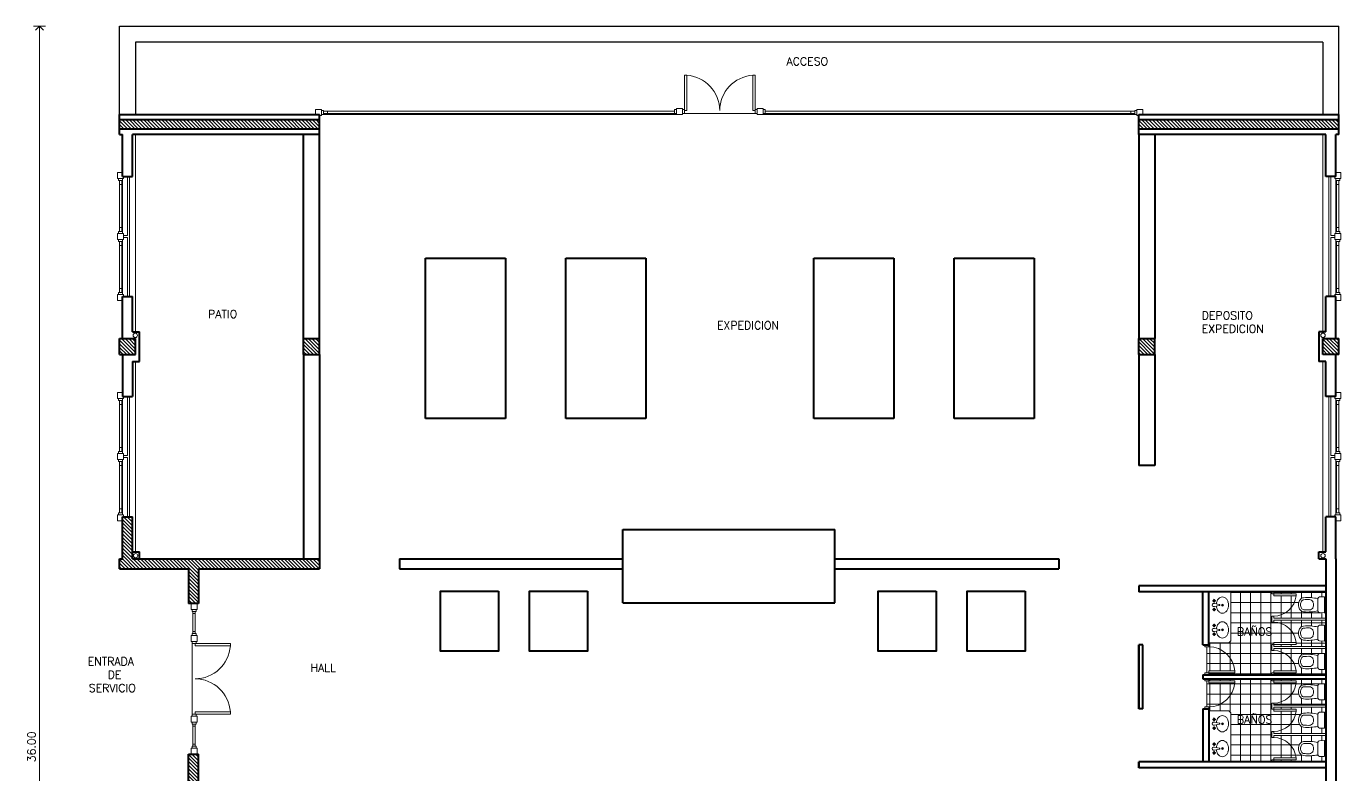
# Model space of a CAD drawing. Extents: x 1018 to 1352, y -109 to 184.
# Drawn here: x 1086.82 to 1119.68, y 165.61 to 184.3 of the extents above; entities that cross this region are included whole.
import ezdxf

# ---------------------------------------------------------------- set-up
doc = ezdxf.new("R2010")
doc.units = 0
doc.header["$LTSCALE"] = 0.5
doc.layers.get('0').update_dxf_attribs({"linetype": 'CONTINUOUS'})
doc.layers.get('Defpoints').update_dxf_attribs({"linetype": 'CONTINUOUS'})
for name, color, linetype, lineweight in [('Acotaciones', 9, 'CONTINUOUS', 9), ('Carpintería', 55, 'CONTINUOUS', 20), ('Detalles .05', 243, 'CONTINUOUS', 5), ('Detalles 01', 8, 'CONTINUOUS', 9), ('Equipamiento fijo', 31, 'CONTINUOUS', 13), ('Equipamiento movil', 33, 'CONTINUOUS', 9), ('Muros corte', 7, 'CONTINUOUS', 40), ('Muros vista', 253, 'CONTINUOUS', 25), ('Punta 02', 11, 'CONTINUOUS', 20), ('Tratamiento pisos', 251, 'CONTINUOUS', 9)]:
    doc.layers.add(name, color=color, linetype=linetype, lineweight=lineweight)
doc.styles.add('Texto 2 mm', font='simplex.shx', dxfattribs={"height": 0.2})
doc.dimstyles.new('Segunda línea', dxfattribs={"dimscale": 0, "dimtxt": 0.2, "dimasz": 0.2, "dimexe": 0.15, "dimexo": 0.5, "dimgap": 0.1, "dimtad": 1, "dimzin": 4, "dimdsep": 46, "dimtxsty": 'Texto 2 mm', "dimblk": 'OPEN90', "dimcen": 2.5, "dimclrd": 256, "dimclre": 256, "dimclrt": 256, "dimadec": 0, "dimazin": 0, "dimtfac": 1, "dimtmove": 2, "dimatfit": 3, "dimldrblk": 'OPEN90', "dimfxl": 1, "dimtolj": 1, "dimtzin": 0, "dimlwd": -1, "dimlwe": -1, "dimarcsym": 0})
pattern_1 = [(360, (6.68288, 46.97245), (6e-17, 0.254), []), (90, (6.68288, 46.97245), (-0.254, 8e-17), [])]
pattern_2 = [(315, (991.4234, 1275.148204), (0.0449012806, 0.0449012806), [])]
pattern_3 = [(315, (976.9484, 1275.148204), (0.0449012806, 0.0449012806), [])]

# ---------------------------------------------------------------- blocks, each defined once
blk = doc.blocks.new('Lavamanos')
at = {"layer": 'Equipamiento movil'}
for p, q in [((-0.118, -0.158), (-0.138, -0.154)), ((-0.118, -0.167), (-0.138, -0.171)), ((-0.114, -0.154), (-0.118, -0.133)), ((-0.114, -0.171), (-0.118, -0.192)), ((-0.105, -0.154), (-0.101, -0.133)), ((-0.105, -0.171), (-0.101, -0.192)), ((-0.101, -0.158), (-0.08, -0.154)), ((-0.101, -0.167), (-0.08, -0.171)), ((-0.015, -0.037), (-0.038, -0.156)), ((0.013, -0.037), (0.036, -0.156)), ((0.102, -0.158), (0.081, -0.154)), ((0.102, -0.167), (0.081, -0.171)), ((0.106, -0.154), (0.102, -0.133)), ((0.106, -0.171), (0.102, -0.192)), ((0.115, -0.154), (0.119, -0.133)), ((0.115, -0.171), (0.119, -0.192)), ((0.119, -0.158), (0.14, -0.154)), ((0.119, -0.167), (0.14, -0.171))]:
    blk.add_line(p, q, dxfattribs=at)
for centre, radius in [((-0.001, 0.048), 0.0249), ((-0.001, 0.048), 0.014), ((-0.109, -0.162), 0.00541), ((0.11, -0.162), 0.00541)]:
    blk.add_circle(centre, radius, dxfattribs=at)
for centre, radius, start, end in [((-0.09, 0.045), 0.115, 150.9639, 180), ((-0.09, 0.045), 0.115, 180, 209.0361), ((-0.047, 0.021), 0.164, 126.7285, 150.9639), ((-0.019, -0.016), 0.211, 107.1746, 126.7285), ((-0.001, -0.075), 0.272, 90, 107.1746), ((-0.001, -0.075), 0.272, 72.8254, 90), ((0.017, -0.016), 0.211, 53.2715, 72.8254), ((0.045, 0.021), 0.164, 29.0361, 53.2715), ((0.088, 0.045), 0.115, 0, 29.0361), ((0.088, 0.045), 0.115, 330.9639, 360), ((-0.047, 0.069), 0.164, 209.0361, 233.2715), ((-0.019, 0.106), 0.211, 233.2715, 252.8254), ((-0.136, -0.163), 0.00882, 105.2781, 254.7219), ((-0.109, -0.162), 0.0226, 108.6122, 162.265), ((-0.109, -0.162), 0.0226, 198.6122, 252.265), ((-0.109, -0.136), 0.00882, 15.2781, 164.7219), ((-0.109, -0.162), 0.00976, 119.0054, 153.1041), ((-0.109, -0.162), 0.00976, 209.0054, 243.1041), ((-0.109, -0.189), 0.00882, 195.2781, 344.7219), ((-0.117, -0.163), 0.00254, 349.6493, 12.8593), ((-0.109, -0.155), 0.00254, 259.6493, 282.8593), ((-0.109, -0.17), 0.00254, 79.6493, 102.8593), ((-0.109, -0.162), 0.00976, 29.0054, 63.1041), ((-0.109, -0.162), 0.00976, 299.0054, 333.1041), ((-0.101, -0.162), 0.00254, 169.6493, 192.8593), ((-0.109, -0.162), 0.0226, 18.6122, 72.265), ((-0.109, -0.162), 0.0226, 288.6122, 342.265), ((-0.001, 0.165), 0.272, 252.8254, 264.2829), ((-0.083, -0.162), 0.00882, 285.2781, 74.7219), ((-0.001, -0.171), 0.0398, 158.1761, 21.8239), ((-0.001, -0.035), 0.014, 352.3829, 187.2442), ((-0.001, 0.165), 0.272, 275.7171, 287.1746), ((0.084, -0.162), 0.00882, 105.2781, 254.7219), ((0.017, 0.106), 0.211, 287.1746, 306.7285), ((0.11, -0.162), 0.0226, 107.735, 161.3878), ((0.11, -0.162), 0.0226, 197.735, 251.3878), ((0.111, -0.136), 0.00882, 15.2781, 164.7219), ((0.11, -0.162), 0.00976, 116.8959, 150.9946), ((0.11, -0.162), 0.00976, 206.8959, 240.9946), ((0.11, -0.189), 0.00882, 195.2781, 344.7219), ((0.103, -0.162), 0.00254, 347.1407, 10.3507), ((0.111, -0.155), 0.00254, 257.1407, 280.3507), ((0.11, -0.17), 0.00254, 77.1407, 100.3507), ((0.11, -0.162), 0.00976, 26.8959, 60.9946), ((0.11, -0.162), 0.00976, 296.8959, 330.9946), ((0.118, -0.163), 0.00254, 167.1407, 190.3507), ((0.11, -0.162), 0.0226, 287.735, 341.3878), ((0.11, -0.162), 0.0226, 17.735, 71.3878), ((0.137, -0.163), 0.00882, 285.2781, 74.7219), ((0.045, 0.069), 0.164, 306.7285, 330.9639)]:
    blk.add_arc(centre, radius, start, end, dxfattribs=at)
blk = doc.blocks.new('inodoro')
at = {"layer": 'Equipamiento fijo'}
for p, q in [((-0.197, 0.127), (-0.202, 0.008)), ((0.194, 0), (-0.194, 0)), ((-0.157, 0.165), (0.157, 0.165)), ((0.197, 0.127), (0.202, 0.008))]:
    blk.add_line(p, q, dxfattribs=at)
for centre, radius, start, end in [((1.09, 0.422), 1.27, 175.4777, 191.6858), ((-0.051, 0.512), 0.125, 117.5857, 175.5072), ((1.095, 0.422), 1.224, 175.5072, 182.1425), ((-0.028, 0.381), 0.101, 182.7072, 247.2321), ((-0.051, 0.512), 0.075, 117.5857, 175.5072), ((0, 0.415), 0.235, 90, 117.5857), ((0, 0.415), 0.185, 90, 117.5857), ((0, 0.415), 0.235, 62.4143, 90), ((0, 0.415), 0.185, 62.4143, 90), ((0.028, 0.381), 0.101, 292.7679, 357.2928), ((0.051, 0.512), 0.075, 4.4928, 62.4143), ((0.051, 0.512), 0.125, 4.4928, 62.4143), ((-1.095, 0.422), 1.224, 357.8575, 4.4928), ((-1.024, 0.418), 1.205, 347.8749, 4.9616), ((-0.194, 0.008), 0.00803, 177.6578, 269.7397), ((-0.157, 0.125), 0.04, 90, 177.3974), ((-0.014, 0.396), 0.12, 243.7978, 262.0389), ((0, 0.483), 0.208, 261.594, 278.406), ((0.014, 0.396), 0.12, 277.9611, 296.2022), ((0.157, 0.125), 0.04, 2.6026, 90), ((0.195, 0.007), 0.00742, 265.6488, 0.2402), ((0.194, 0.008), 0.008, 355.889, 2.6026)]:
    blk.add_arc(centre, radius, start, end, dxfattribs=at)
blk = doc.blocks.new('_Open90')
at = {"color": 0, "linetype": 'ByBlock', "lineweight": -2}
for p, q in [((0, 0), (-1, 0)), ((-0.5, 0.5), (0, 0)), ((0, 0), (-0.5, -0.5))]:
    blk.add_line(p, q, dxfattribs=at)
blk = doc.blocks.new('*D270')
at = {"layer": 'Acotaciones', "transparency": 16777216}
for p, q in [((1087.304, 184.303), (1087.004, 184.303)), ((1087.154, 184.103), (1087.154, 148.503)), ((1087.304, 148.303), (1087.004, 148.303))]:
    blk.add_line(p, q, dxfattribs=at)
at = {"layer": 'Defpoints', "color": 0, "transparency": 16777216}
for p in [(1087.804, 184.303), (1087.154, 148.303), (1087.804, 148.303)]:
    blk.add_point(p, dxfattribs=at)
at = {"layer": 'Acotaciones', "transparency": 16777216, "xscale": 0.2, "yscale": 0.2, "zscale": 0.2}
for p, rotation in [((1087.154, 184.303), 90), ((1087.154, 148.303), 270)]:
    blk.add_blockref('_Open90', p, dxfattribs=dict(at, rotation=rotation))
at = {"layer": 'Acotaciones', "transparency": 16777216, "insert": (1086.954, 166.303), "char_height": 0.2, "attachment_point": 5, "rotation": 90, "style": 'Texto 2 mm'}
blk.add_mtext('\\A1;36.00', dxfattribs=at)

msp = doc.modelspace()

# ---------------------------------------------------------------- hatches: boundary and pattern name
at = {"layer": 'Detalles 01'}
h = msp.add_hatch(dxfattribs=at)
h.set_pattern_fill('ANSI31', color=256, scale=0.02, angle=-90, style=0)
h.set_pattern_definition(pattern_3)
h.paths.add_polyline_path([(1094.154, 181.733), (1094.154, 181.973), (1089.154, 181.973), (1089.154, 181.733)])
h = msp.add_hatch(dxfattribs=at)
h.set_pattern_fill('ANSI31', color=256, scale=0.02, angle=-90, style=0)
h.set_pattern_definition([(315, (944.205717, 1277.967975), (0.0449012806, 0.0449012806), [])])
h.paths.add_polyline_path([(1119.629, 181.733), (1119.629, 181.973), (1114.629, 181.973), (1114.629, 181.733)])
h = msp.add_hatch(dxfattribs=at)
h.set_pattern_fill('ANSI31', color=256, scale=0.02, angle=-90, style=0)
h.set_pattern_definition(pattern_3)
h.paths.add_polyline_path([(1089.554, 176.103), (1089.554, 176.503), (1089.154, 176.503), (1089.154, 176.103)])
h = msp.add_hatch(dxfattribs=at)
h.set_pattern_fill('ANSI31', color=256, scale=0.02, angle=-90, style=0)
h.set_pattern_definition(pattern_3)
h.paths.add_polyline_path([(1093.754, 176.103), (1094.154, 176.103), (1094.154, 176.503), (1093.754, 176.503)])
h = msp.add_hatch(dxfattribs=at)
h.set_pattern_fill('ANSI31', color=256, scale=0.02, angle=-90, style=0)
h.set_pattern_definition(pattern_2)
h.paths.add_polyline_path([(1114.629, 176.503), (1114.629, 176.103), (1115.029, 176.103), (1115.029, 176.503)])
h = msp.add_hatch(dxfattribs=at)
h.set_pattern_fill('ANSI31', color=256, scale=0.02, angle=-90, style=0)
h.set_pattern_definition(pattern_2)
h.paths.add_polyline_path([(1119.629, 176.503), (1119.229, 176.503), (1119.229, 176.103), (1119.629, 176.103)])
h = msp.add_hatch(dxfattribs=at)
h.set_pattern_fill('ANSI31,_O', color=256, scale=0.02, angle=-90)
h.set_pattern_definition(pattern_3)
h.paths.add_polyline_path([(1090.879, 169.886), (1091.129, 169.886), (1091.129, 170.753), (1094.154, 170.753), (1094.154, 171.003), (1089.479, 171.003), (1089.479, 172.053), (1089.229, 172.053), (1089.229, 171.003), (1089.154, 171.003), (1089.154, 170.753), (1090.879, 170.753)])
h = msp.add_hatch(dxfattribs=at)
h.set_pattern_fill('ANSI31,_O', color=256, scale=0.02, angle=-90)
h.set_pattern_definition(pattern_3)
h.paths.add_polyline_path([(1091.129, 166.12), (1090.879, 166.12), (1090.879, 165.253), (1089.154, 165.253), (1089.154, 165.003), (1089.229, 165.003), (1089.229, 163.953), (1089.479, 163.953), (1089.479, 165.003), (1094.154, 165.003), (1094.154, 165.253), (1091.129, 165.253)])
at = {"layer": 'Tratamiento pisos'}
h = msp.add_hatch(dxfattribs=at)
h.set_pattern_fill('NET,_O', color=256, scale=0.08)
h.set_pattern_definition(pattern_1)
h.paths.add_polyline_path([(1118.003, 169.419), (1117.954, 169.419), (1117.954, 169.569), (1118.004, 169.569, 0.385126), (1118.562, 170.078), (1118.004, 170.078), (1118.004, 170.128), (1117.954, 170.128), (1117.954, 170.178), (1116.929, 170.178), (1116.929, 168.953), (1116.879, 168.903), (1116.379, 168.903), (1116.379, 168.853), (1116.379, 168.803, -0.389604), (1117.029, 168.203), (1117.029, 168.153), (1116.379, 168.153), (1116.379, 168.103), (1117.954, 168.103), (1117.954, 168.153), (1118.004, 168.153), (1118.004, 168.203), (1118.562, 168.203, 0.385126), (1118.004, 168.711), (1117.954, 168.711), (1117.954, 168.861), (1118.004, 168.861), (1118.004, 168.911), (1118.562, 168.911, 0.385295)])
h.paths.add_polyline_path([(1116.379, 168.803), (1116.329, 168.803), (1116.329, 168.153), (1116.379, 168.153), (1116.379, 168.203), (1117.029, 168.203, 0.389604)])
h.paths.add_polyline_path([(1117.029, 167.903), (1116.379, 167.903), (1116.379, 167.953), (1116.329, 167.953), (1116.329, 167.303), (1116.379, 167.303, 0.389604)])
h.paths.add_polyline_path([(1118.562, 167.903), (1118.004, 167.903), (1118.004, 167.953), (1117.954, 167.953), (1117.954, 168.003), (1116.379, 168.003), (1116.379, 167.953), (1117.029, 167.953), (1117.029, 167.903, -0.389604), (1116.379, 167.303), (1116.379, 167.253), (1116.379, 167.203), (1116.879, 167.203), (1116.904, 167.178), (1118.56, 167.178, 0.00745), (1118.562, 167.194), (1118.004, 167.194), (1118.004, 167.244), (1117.954, 167.244), (1117.954, 167.394), (1118.004, 167.394, 0.385126)])
h.paths.add_polyline_path([(1118.56, 167.178), (1116.904, 167.178), (1116.929, 167.153), (1116.929, 165.928), (1117.954, 165.928), (1117.954, 165.978), (1118.004, 165.978), (1118.004, 166.028), (1118.562, 166.028, 0.385126), (1118.004, 166.536), (1117.954, 166.536), (1117.954, 166.686), (1118.003, 166.686, 0.376763)])
h = msp.add_hatch(dxfattribs=at)
h.set_pattern_fill('NET,_O', color=256, scale=0.08)
h.set_pattern_definition(pattern_1)
h.paths.add_polyline_path([(1119.304, 170.178), (1118.004, 170.178), (1118.004, 170.128), (1118.562, 170.128), (1118.562, 170.078, -0.385126), (1118.004, 169.569), (1118.004, 169.519), (1119.304, 169.519)])
h.paths.add_polyline_path([(1118.65, 169.744, -0.12095), (1118.624, 169.853, -0.12095), (1118.65, 169.962, -0.258252), (1118.751, 170.029, -0.070839), (1119.109, 170.007), (1119.109, 170.01, -0.400971), (1119.147, 170.05), (1119.265, 170.055, -0.430271), (1119.274, 170.047), (1119.274, 169.659, -0.437884), (1119.266, 169.651, -0.029302), (1119.265, 169.651), (1119.147, 169.656, -0.400971), (1119.109, 169.696), (1119.109, 169.7, -0.074693), (1118.751, 169.677, -0.258252)], flags=16)
h.paths.add_polyline_path([(1118.695, 169.767, -0.12095), (1118.674, 169.853, -0.12095), (1118.695, 169.939, -0.258252), (1118.755, 169.979, -0.028516), (1118.895, 169.982, -0.295056), (1118.985, 169.92, -0.07976), (1118.997, 169.884, -0.073488), (1118.997, 169.823, -0.07976), (1118.985, 169.786, -0.295056), (1118.895, 169.724, -0.028516), (1118.755, 169.727, -0.258252)], flags=0)
h = msp.add_hatch(dxfattribs=at)
h.set_pattern_fill('NET,_O', color=256, scale=0.08)
h.set_pattern_definition(pattern_1)
h.paths.add_polyline_path([(1119.304, 169.469), (1118.004, 169.469), (1118.004, 169.419, -0.385126), (1118.562, 168.911), (1118.562, 168.861), (1118.004, 168.861), (1118.004, 168.811), (1119.304, 168.811)])
h.paths.add_polyline_path([(1118.65, 169.254, -0.258252), (1118.751, 169.321, -0.070839), (1119.109, 169.298), (1119.109, 169.302, -0.400971), (1119.147, 169.342), (1119.265, 169.347, -0.430271), (1119.274, 169.339), (1119.274, 168.951, -0.437884), (1119.266, 168.943, -0.029302), (1119.265, 168.943), (1119.147, 168.948, -0.400971), (1119.109, 168.988), (1119.109, 168.991, -0.074693), (1118.751, 168.969, -0.258252), (1118.65, 169.036, -0.12095), (1118.624, 169.145, -0.12095)], flags=16)
h.paths.add_polyline_path([(1118.695, 169.231, -0.258252), (1118.755, 169.271, -0.028516), (1118.895, 169.274, -0.295056), (1118.985, 169.212, -0.07976), (1118.997, 169.175, -0.073488), (1118.997, 169.114, -0.07976), (1118.985, 169.078, -0.295056), (1118.895, 169.016, -0.028516), (1118.755, 169.019, -0.258252), (1118.695, 169.059, -0.12095), (1118.674, 169.145, -0.12095)], flags=0)
h = msp.add_hatch(dxfattribs=at)
h.set_pattern_fill('NET,_O', color=256, scale=0.08)
h.set_pattern_definition(pattern_1)
h.paths.add_polyline_path([(1119.304, 168.761), (1118.004, 168.761), (1118.004, 168.711, -0.385126), (1118.562, 168.203), (1118.562, 168.153), (1118.004, 168.153), (1118.004, 168.103), (1119.304, 168.103)])
h.paths.add_polyline_path([(1118.751, 168.612, -0.070839), (1119.109, 168.59), (1119.109, 168.593, -0.400971), (1119.147, 168.633), (1119.265, 168.639, -0.430271), (1119.274, 168.631), (1119.274, 168.242, -0.437884), (1119.266, 168.234, -0.029302), (1119.265, 168.234), (1119.147, 168.24, -0.400971), (1119.109, 168.28), (1119.109, 168.283, -0.074693), (1118.751, 168.261, -0.258252), (1118.65, 168.327, -0.12095), (1118.624, 168.436, -0.12095), (1118.65, 168.545, -0.258252)], flags=16)
h.paths.add_polyline_path([(1118.755, 168.562, -0.028516), (1118.895, 168.565, -0.295056), (1118.985, 168.503, -0.07976), (1118.997, 168.467, -0.073488), (1118.997, 168.406, -0.07976), (1118.985, 168.37, -0.295056), (1118.895, 168.308, -0.028516), (1118.755, 168.311, -0.258252), (1118.695, 168.351, -0.12095), (1118.674, 168.436, -0.12095), (1118.695, 168.522, -0.258252)], flags=0)
h = msp.add_hatch(dxfattribs=at)
h.set_pattern_fill('NET,_O', color=256, scale=0.08)
h.set_pattern_definition(pattern_1)
h.paths.add_polyline_path([(1119.304, 168.003), (1118.004, 168.003), (1118.004, 167.953), (1118.562, 167.953), (1118.562, 167.903, -0.385126), (1118.004, 167.394), (1118.004, 167.344), (1119.304, 167.344)])
h.paths.add_polyline_path([(1118.751, 167.854, -0.070839), (1119.109, 167.832), (1119.109, 167.835, -0.400971), (1119.147, 167.875), (1119.265, 167.88, -0.430271), (1119.274, 167.872), (1119.274, 167.484, -0.437884), (1119.266, 167.476, -0.029302), (1119.265, 167.476), (1119.147, 167.481, -0.400971), (1119.109, 167.521), (1119.109, 167.525, -0.074693), (1118.751, 167.502, -0.258252), (1118.65, 167.569, -0.12095), (1118.624, 167.678, -0.12095), (1118.65, 167.787, -0.258252)], flags=16)
h.paths.add_polyline_path([(1118.755, 167.804, -0.028516), (1118.895, 167.807, -0.295056), (1118.985, 167.745, -0.07976), (1118.997, 167.709, -0.073488), (1118.997, 167.648, -0.07976), (1118.985, 167.611, -0.295056), (1118.895, 167.549, -0.028516), (1118.755, 167.552, -0.258252), (1118.695, 167.592, -0.12095), (1118.674, 167.678, -0.12095), (1118.695, 167.764, -0.258252)], flags=0)
h = msp.add_hatch(dxfattribs=at)
h.set_pattern_fill('NET,_O', color=256, scale=0.08)
h.set_pattern_definition(pattern_1)
h.paths.add_polyline_path([(1119.304, 167.178), (1118.56, 167.178, -0.376596), (1118.004, 166.686), (1118.004, 166.636), (1119.304, 166.636)])
h.paths.add_polyline_path([(1118.65, 166.861, -0.12095), (1118.624, 166.97, -0.12095), (1118.65, 167.079, -0.258252), (1118.751, 167.146, -0.070839), (1119.109, 167.123), (1119.109, 167.127, -0.400971), (1119.147, 167.167), (1119.265, 167.172, -0.430271), (1119.274, 167.164), (1119.274, 166.776, -0.437884), (1119.266, 166.768, -0.029302), (1119.265, 166.768), (1119.147, 166.773, -0.400971), (1119.109, 166.813), (1119.109, 166.816, -0.074693), (1118.751, 166.794, -0.258252)], flags=16)
h.paths.add_polyline_path([(1118.695, 166.884, -0.12095), (1118.674, 166.97, -0.12095), (1118.695, 167.056, -0.258252), (1118.755, 167.096, -0.028516), (1118.895, 167.099, -0.295056), (1118.985, 167.037, -0.07976), (1118.997, 167, -0.073488), (1118.997, 166.939, -0.07976), (1118.985, 166.903, -0.295056), (1118.895, 166.841, -0.028516), (1118.755, 166.844, -0.258252)], flags=0)
h.paths.add_polyline_path([(1119.304, 167.294), (1118.004, 167.294), (1118.004, 167.244), (1118.562, 167.244), (1118.562, 167.194, -0.00745), (1118.56, 167.178), (1119.304, 167.178)])
h = msp.add_hatch(dxfattribs=at)
h.set_pattern_fill('NET,_O', color=256, scale=0.08)
h.set_pattern_definition(pattern_1)
h.paths.add_polyline_path([(1119.304, 166.586), (1118.004, 166.586), (1118.004, 166.536, -0.385126), (1118.562, 166.028), (1118.562, 165.978), (1118.004, 165.978), (1118.004, 165.928), (1119.304, 165.928)])
h.paths.add_polyline_path([(1118.751, 166.437, -0.070839), (1119.109, 166.415), (1119.109, 166.418, -0.400971), (1119.147, 166.458), (1119.265, 166.464, -0.430271), (1119.274, 166.456), (1119.274, 166.067, -0.437884), (1119.266, 166.059, -0.029302), (1119.265, 166.059), (1119.147, 166.065, -0.400971), (1119.109, 166.105), (1119.109, 166.108, -0.074693), (1118.751, 166.086, -0.258252), (1118.65, 166.152, -0.12095), (1118.624, 166.261, -0.12095), (1118.65, 166.37, -0.258252)], flags=16)
h.paths.add_polyline_path([(1118.755, 166.387, -0.028516), (1118.895, 166.39, -0.295056), (1118.985, 166.328, -0.07976), (1118.997, 166.292, -0.073488), (1118.997, 166.231, -0.07976), (1118.985, 166.195, -0.295056), (1118.895, 166.133, -0.028516), (1118.755, 166.136, -0.258252), (1118.695, 166.176, -0.12095), (1118.674, 166.261, -0.12095), (1118.695, 166.347, -0.258252)], flags=0)

# ---------------------------------------------------------------- linework, layer by layer
at = {"layer": 'Carpintería'}
for p, q in [((1103.273, 183.081), (1103.273, 182.198)), ((1103.273, 183.081), (1103.333, 183.081)), ((1103.333, 183.081), (1103.333, 182.198)), ((1104.98, 183.081), (1104.98, 182.198)), ((1105.04, 183.081), (1104.98, 183.081)), ((1105.04, 183.081), (1105.04, 182.198)), ((1094.204, 182.228), (1094.054, 182.228)), ((1094.054, 182.228), (1094.054, 182.103)), ((1094.204, 182.078), (1094.154, 182.078)), ((1094.204, 182.078), (1094.204, 182.228)), ((1094.204, 182.203), (1094.254, 182.203)), ((1094.254, 182.103), (1094.204, 182.103)), ((1094.254, 182.203), (1094.254, 182.103)), ((1096.02, 182.183), (1094.254, 182.183)), ((1096.02, 182.123), (1094.254, 182.123)), ((1094.354, 182.183), (1094.354, 182.123)), ((1103.023, 182.183), (1094.354, 182.183)), ((1103.073, 182.123), (1094.354, 182.123)), ((1103.073, 182.223), (1103.023, 182.223)), ((1103.023, 182.123), (1103.023, 182.223)), ((1103.023, 182.123), (1103.073, 182.123)), ((1103.223, 182.248), (1103.073, 182.248)), ((1103.073, 182.248), (1103.073, 182.098)), ((1103.223, 182.098), (1103.073, 182.098)), ((1103.223, 182.248), (1103.223, 182.098)), ((1103.223, 182.223), (1103.273, 182.223)), ((1103.273, 182.123), (1103.223, 182.123)), ((1103.273, 182.223), (1103.273, 182.123)), ((1103.273, 182.198), (1103.333, 182.198)), ((1105.04, 182.198), (1104.98, 182.198)), ((1105.09, 182.223), (1105.04, 182.223)), ((1105.04, 182.123), (1105.04, 182.223)), ((1105.09, 182.123), (1105.04, 182.123)), ((1105.24, 182.248), (1105.09, 182.248)), ((1105.09, 182.248), (1105.09, 182.098)), ((1105.24, 182.098), (1105.09, 182.098)), ((1105.24, 182.248), (1105.24, 182.098)), ((1105.24, 182.223), (1105.29, 182.223)), ((1114.529, 182.123), (1105.24, 182.123)), ((1105.29, 182.123), (1105.24, 182.123)), ((1105.29, 182.223), (1105.29, 182.123)), ((1114.529, 182.183), (1105.29, 182.183)), ((1114.429, 182.123), (1114.429, 182.183)), ((1114.579, 182.203), (1114.529, 182.203)), ((1114.529, 182.103), (1114.529, 182.203)), ((1114.529, 182.103), (1114.579, 182.103)), ((1114.579, 182.078), (1114.579, 182.228)), ((1114.729, 182.228), (1114.579, 182.228)), ((1114.629, 182.078), (1114.579, 182.078)), ((1114.729, 182.228), (1114.729, 182.103)), ((1089.104, 180.503), (1089.104, 180.653)), ((1089.104, 180.653), (1089.229, 180.653)), ((1089.104, 180.503), (1089.254, 180.503)), ((1089.129, 180.503), (1089.129, 180.453)), ((1089.129, 180.453), (1089.229, 180.453)), ((1089.149, 180.453), (1089.149, 179.178)), ((1089.209, 180.453), (1089.209, 179.178)), ((1089.229, 180.453), (1089.229, 180.503)), ((1089.254, 180.503), (1089.254, 180.553)), ((1119.529, 180.503), (1119.529, 180.553)), ((1119.679, 180.503), (1119.529, 180.503)), ((1119.679, 180.653), (1119.554, 180.653)), ((1119.554, 180.453), (1119.554, 180.503)), ((1119.654, 180.453), (1119.554, 180.453)), ((1119.574, 180.453), (1119.574, 179.178)), ((1119.634, 180.453), (1119.634, 179.178)), ((1119.654, 180.503), (1119.654, 180.453)), ((1119.679, 180.503), (1119.679, 180.653)), ((1089.149, 180.353), (1089.209, 180.353)), ((1119.634, 180.353), (1119.574, 180.353)), ((1089.104, 178.978), (1089.104, 179.128)), ((1089.104, 179.128), (1089.254, 179.128)), ((1089.129, 179.128), (1089.129, 179.178)), ((1089.229, 179.178), (1089.129, 179.178)), ((1089.149, 179.278), (1089.209, 179.278)), ((1089.229, 179.178), (1089.229, 179.128)), ((1089.254, 178.978), (1089.254, 179.128)), ((1119.529, 178.978), (1119.529, 179.128)), ((1119.679, 179.128), (1119.529, 179.128)), ((1119.554, 179.178), (1119.654, 179.178)), ((1119.554, 179.178), (1119.554, 179.128)), ((1119.634, 179.278), (1119.574, 179.278)), ((1119.654, 179.128), (1119.654, 179.178)), ((1119.679, 178.978), (1119.679, 179.128)), ((1089.104, 178.978), (1089.254, 178.978)), ((1089.129, 178.978), (1089.129, 178.928)), ((1089.129, 178.928), (1089.229, 178.928)), ((1089.149, 178.928), (1089.149, 177.653)), ((1089.149, 178.828), (1089.209, 178.828)), ((1089.209, 178.928), (1089.209, 177.653)), ((1089.229, 178.928), (1089.229, 178.978)), ((1119.679, 178.978), (1119.529, 178.978)), ((1119.554, 178.928), (1119.554, 178.978)), ((1119.654, 178.928), (1119.554, 178.928)), ((1119.574, 178.928), (1119.574, 177.653)), ((1119.634, 178.828), (1119.574, 178.828)), ((1119.634, 178.928), (1119.634, 177.653)), ((1119.654, 178.978), (1119.654, 178.928)), ((1089.149, 177.753), (1089.209, 177.753)), ((1119.634, 177.753), (1119.574, 177.753)), ((1089.104, 177.603), (1089.254, 177.603)), ((1089.104, 177.603), (1089.104, 177.453)), ((1089.104, 177.453), (1089.229, 177.453)), ((1089.129, 177.653), (1089.229, 177.653)), ((1089.129, 177.603), (1089.129, 177.653)), ((1089.229, 177.653), (1089.229, 177.603)), ((1089.254, 177.603), (1089.254, 177.553)), ((1119.679, 177.603), (1119.529, 177.603)), ((1119.529, 177.603), (1119.529, 177.553)), ((1119.654, 177.653), (1119.554, 177.653)), ((1119.554, 177.653), (1119.554, 177.603)), ((1119.679, 177.453), (1119.554, 177.453)), ((1119.654, 177.603), (1119.654, 177.653)), ((1119.679, 177.603), (1119.679, 177.453)), ((1089.104, 175.003), (1089.104, 175.153)), ((1089.104, 175.153), (1089.229, 175.153)), ((1119.679, 175.153), (1119.554, 175.153)), ((1119.679, 175.003), (1119.679, 175.153)), ((1089.104, 175.003), (1089.254, 175.003)), ((1089.129, 175.003), (1089.129, 174.953)), ((1089.129, 174.953), (1089.229, 174.953)), ((1089.149, 174.953), (1089.149, 173.678)), ((1089.149, 174.853), (1089.209, 174.853)), ((1089.209, 174.953), (1089.209, 173.678)), ((1089.229, 174.953), (1089.229, 175.003)), ((1089.254, 175.003), (1089.254, 175.053)), ((1119.529, 175.003), (1119.529, 175.053)), ((1119.679, 175.003), (1119.529, 175.003)), ((1119.554, 174.953), (1119.554, 175.003)), ((1119.654, 174.953), (1119.554, 174.953)), ((1119.574, 174.953), (1119.574, 173.678)), ((1119.634, 174.853), (1119.574, 174.853)), ((1119.634, 174.953), (1119.634, 173.678)), ((1119.654, 175.003), (1119.654, 174.953)), ((1089.104, 173.478), (1089.104, 173.628)), ((1089.104, 173.628), (1089.254, 173.628)), ((1089.129, 173.628), (1089.129, 173.678)), ((1089.229, 173.678), (1089.129, 173.678)), ((1089.149, 173.778), (1089.209, 173.778)), ((1089.229, 173.678), (1089.229, 173.628)), ((1089.254, 173.478), (1089.254, 173.628)), ((1119.529, 173.478), (1119.529, 173.628)), ((1119.679, 173.628), (1119.529, 173.628)), ((1119.554, 173.678), (1119.654, 173.678)), ((1119.554, 173.678), (1119.554, 173.628)), ((1119.634, 173.778), (1119.574, 173.778)), ((1119.654, 173.628), (1119.654, 173.678)), ((1119.679, 173.478), (1119.679, 173.628)), ((1089.104, 173.478), (1089.254, 173.478)), ((1089.129, 173.478), (1089.129, 173.428)), ((1089.129, 173.428), (1089.229, 173.428)), ((1089.149, 173.428), (1089.149, 172.153)), ((1089.149, 173.328), (1089.209, 173.328)), ((1089.209, 173.428), (1089.209, 172.153)), ((1089.229, 173.428), (1089.229, 173.478)), ((1119.679, 173.478), (1119.529, 173.478)), ((1119.554, 173.428), (1119.554, 173.478)), ((1119.654, 173.428), (1119.554, 173.428)), ((1119.574, 173.428), (1119.574, 172.153)), ((1119.634, 173.328), (1119.574, 173.328)), ((1119.634, 173.428), (1119.634, 172.153)), ((1119.654, 173.478), (1119.654, 173.428)), ((1089.149, 172.253), (1089.209, 172.253)), ((1119.634, 172.253), (1119.574, 172.253)), ((1089.104, 172.103), (1089.254, 172.103)), ((1089.104, 172.103), (1089.104, 171.953)), ((1089.104, 171.953), (1089.229, 171.953)), ((1089.129, 172.153), (1089.229, 172.153)), ((1089.129, 172.103), (1089.129, 172.153)), ((1089.229, 172.153), (1089.229, 172.103)), ((1089.254, 172.103), (1089.254, 172.053)), ((1119.679, 172.103), (1119.529, 172.103)), ((1119.529, 172.103), (1119.529, 172.053)), ((1119.654, 172.153), (1119.554, 172.153)), ((1119.554, 172.153), (1119.554, 172.103)), ((1119.679, 171.953), (1119.554, 171.953)), ((1119.654, 172.103), (1119.654, 172.153)), ((1119.679, 172.103), (1119.679, 171.953)), ((1090.941, 169.736), (1090.941, 169.886)), ((1090.941, 169.886), (1091.066, 169.886)), ((1091.091, 169.736), (1091.091, 169.886)), ((1117.954, 170.128), (1117.954, 170.178)), ((1118.004, 170.128), (1117.954, 170.128)), ((1118.004, 170.128), (1118.004, 170.178)), ((1118.004, 170.128), (1118.562, 170.128)), ((1118.004, 170.128), (1118.004, 170.078)), ((1118.004, 170.078), (1118.562, 170.078)), ((1118.562, 170.128), (1118.562, 170.078)), ((1090.941, 169.736), (1091.091, 169.736)), ((1090.966, 169.686), (1090.966, 169.736)), ((1090.966, 169.686), (1091.066, 169.686)), ((1090.986, 169.136), (1090.986, 169.686)), ((1090.986, 169.636), (1091.046, 169.636)), ((1091.046, 169.136), (1091.046, 169.686)), ((1091.066, 169.686), (1091.066, 169.736)), ((1118.004, 169.569), (1117.954, 169.569)), ((1117.954, 169.419), (1117.954, 169.569)), ((1118.004, 169.519), (1118.004, 169.569)), ((1118.004, 169.419), (1117.954, 169.419)), ((1119.304, 169.519), (1118.004, 169.519)), ((1119.304, 169.469), (1118.004, 169.469)), ((1118.004, 169.419), (1118.004, 169.469)), ((1090.941, 168.936), (1090.941, 169.086)), ((1091.091, 169.086), (1090.941, 169.086)), ((1090.941, 168.936), (1090.941, 169.086)), ((1091.091, 169.086), (1090.941, 169.086)), ((1091.091, 168.936), (1090.941, 168.936)), ((1091.091, 168.936), (1090.941, 168.936)), ((1090.966, 169.136), (1091.066, 169.136)), ((1090.966, 169.086), (1090.966, 169.136)), ((1090.966, 169.136), (1091.066, 169.136)), ((1090.966, 169.136), (1090.966, 169.086)), ((1090.966, 168.886), (1090.966, 168.936)), ((1090.966, 168.886), (1090.966, 168.936)), ((1090.966, 168.886), (1091.066, 168.886)), ((1091.066, 168.886), (1090.966, 168.886)), ((1090.986, 169.186), (1091.046, 169.186)), ((1091.924, 168.886), (1091.041, 168.886)), ((1091.041, 168.886), (1091.041, 168.826)), ((1091.066, 169.086), (1091.066, 169.136)), ((1091.066, 169.086), (1091.066, 169.136)), ((1091.066, 168.936), (1091.066, 168.886)), ((1091.066, 168.936), (1091.066, 168.886)), ((1091.091, 168.936), (1091.091, 169.086)), ((1091.091, 168.936), (1091.091, 169.086)), ((1091.924, 168.886), (1091.924, 168.826)), ((1118.004, 168.911), (1118.562, 168.911)), ((1118.004, 168.911), (1118.004, 168.861)), ((1118.562, 168.911), (1118.562, 168.861)), ((1091.924, 168.826), (1091.041, 168.826)), ((1116.279, 168.853), (1116.279, 168.803)), ((1116.279, 168.803), (1116.379, 168.803)), ((1116.379, 168.803), (1116.379, 168.853)), ((1117.954, 168.861), (1118.004, 168.861)), ((1117.954, 168.711), (1117.954, 168.861)), ((1117.954, 168.711), (1118.004, 168.711)), ((1118.004, 168.811), (1118.004, 168.861)), ((1118.004, 168.861), (1118.562, 168.861)), ((1118.004, 168.811), (1119.304, 168.811)), ((1118.004, 168.761), (1119.304, 168.761)), ((1118.004, 168.711), (1118.004, 168.761)), ((1116.279, 168.153), (1116.379, 168.153)), ((1116.279, 168.103), (1116.279, 168.153)), ((1116.279, 168.003), (1116.279, 167.953)), ((1116.279, 167.953), (1116.379, 167.953)), ((1117.029, 168.203), (1116.379, 168.203)), ((1116.379, 168.203), (1116.379, 168.153)), ((1116.379, 168.153), (1116.379, 168.103)), ((1116.379, 168.153), (1117.029, 168.153)), ((1116.379, 167.953), (1116.379, 168.003)), ((1116.379, 167.953), (1117.029, 167.953)), ((1116.379, 167.903), (1116.379, 167.953)), ((1117.029, 167.903), (1116.379, 167.903)), ((1117.029, 168.153), (1117.029, 168.203)), ((1117.029, 167.953), (1117.029, 167.903)), ((1117.954, 168.103), (1117.954, 168.153)), ((1117.954, 168.153), (1118.004, 168.153)), ((1117.954, 168.003), (1117.954, 167.953)), ((1117.954, 167.953), (1118.004, 167.953)), ((1118.004, 168.203), (1118.562, 168.203)), ((1118.004, 168.203), (1118.004, 168.153)), ((1118.004, 168.103), (1118.004, 168.153)), ((1118.004, 168.153), (1118.562, 168.153)), ((1118.004, 168.003), (1118.004, 167.953)), ((1118.004, 167.953), (1118.562, 167.953)), ((1118.004, 167.903), (1118.004, 167.953)), ((1118.004, 167.903), (1118.562, 167.903)), ((1118.562, 168.203), (1118.562, 168.153)), ((1118.562, 167.903), (1118.562, 167.953)), ((1116.279, 167.303), (1116.379, 167.303)), ((1116.279, 167.253), (1116.279, 167.303)), ((1116.379, 167.303), (1116.379, 167.253)), ((1117.954, 167.394), (1118.004, 167.394)), ((1117.954, 167.394), (1117.954, 167.244)), ((1117.954, 167.244), (1118.004, 167.244)), ((1118.004, 167.394), (1118.004, 167.344)), ((1118.004, 167.344), (1119.304, 167.344)), ((1118.004, 167.294), (1119.304, 167.294)), ((1118.004, 167.294), (1118.004, 167.244)), ((1118.004, 167.244), (1118.562, 167.244)), ((1118.004, 167.194), (1118.004, 167.244)), ((1118.562, 167.194), (1118.562, 167.244)), ((1090.941, 166.92), (1090.941, 167.07)), ((1090.941, 167.07), (1091.091, 167.07)), ((1090.941, 166.92), (1090.941, 167.07)), ((1091.091, 167.07), (1090.941, 167.07)), ((1090.941, 166.92), (1091.091, 166.92)), ((1091.091, 166.92), (1090.941, 166.92)), ((1091.066, 167.121), (1090.966, 167.121)), ((1090.966, 167.07), (1090.966, 167.12)), ((1090.966, 167.07), (1090.966, 167.12)), ((1090.966, 167.12), (1091.066, 167.12)), ((1090.966, 167.07), (1091.066, 167.07)), ((1090.966, 166.87), (1090.966, 166.92)), ((1090.966, 166.87), (1090.966, 166.92)), ((1091.924, 167.18), (1091.041, 167.18)), ((1091.041, 167.12), (1091.041, 167.18)), ((1091.924, 167.12), (1091.041, 167.12)), ((1091.066, 167.12), (1091.066, 167.07)), ((1091.066, 167.07), (1091.066, 167.12)), ((1091.066, 166.87), (1091.066, 166.92)), ((1091.066, 166.92), (1091.066, 166.87)), ((1091.091, 166.92), (1091.091, 167.07)), ((1091.091, 166.92), (1091.091, 167.07)), ((1091.924, 167.12), (1091.924, 167.18)), ((1118.004, 167.194), (1118.562, 167.194)), ((1090.966, 166.87), (1091.066, 166.87)), ((1091.066, 166.87), (1090.966, 166.87)), ((1090.986, 166.32), (1090.986, 166.87)), ((1090.986, 166.82), (1091.046, 166.82)), ((1091.046, 166.32), (1091.046, 166.87)), ((1118.004, 166.686), (1117.954, 166.686)), ((1117.954, 166.686), (1117.954, 166.536)), ((1118.004, 166.686), (1118.004, 166.636)), ((1119.304, 166.636), (1118.004, 166.636)), ((1119.304, 166.586), (1118.004, 166.586)), ((1118.004, 166.586), (1118.004, 166.536)), ((1090.941, 166.12), (1090.941, 166.27)), ((1091.091, 166.27), (1090.941, 166.27)), ((1090.966, 166.32), (1091.066, 166.32)), ((1090.966, 166.27), (1090.966, 166.32)), ((1090.986, 166.37), (1091.046, 166.37)), ((1091.066, 166.27), (1091.066, 166.32)), ((1091.091, 166.12), (1091.091, 166.27)), ((1118.004, 166.536), (1117.954, 166.536)), ((1091.091, 166.12), (1090.941, 166.12)), ((1118.004, 165.978), (1117.954, 165.978)), ((1117.954, 165.978), (1117.954, 165.928)), ((1118.004, 166.028), (1118.562, 166.028)), ((1118.004, 165.978), (1118.004, 166.028)), ((1118.004, 165.978), (1118.004, 165.928)), ((1118.004, 165.978), (1118.562, 165.978)), ((1118.562, 165.978), (1118.562, 166.028))]:
    msp.add_line(p, q, dxfattribs=at)
at = {"layer": 'Detalles 01'}
for p, q in [((1096.02, 182.103), (1094.254, 182.103)), ((1103.073, 182.103), (1094.254, 182.103)), ((1114.529, 182.103), (1105.24, 182.103)), ((1089.229, 179.178), (1089.229, 180.453)), ((1089.354, 179.078), (1089.354, 180.553)), ((1089.404, 177.553), (1089.404, 180.553)), ((1119.379, 177.553), (1119.379, 180.553)), ((1119.429, 179.078), (1119.429, 180.553)), ((1119.554, 179.178), (1119.554, 180.453)), ((1089.254, 179.078), (1089.354, 179.078)), ((1119.529, 179.078), (1119.429, 179.078)), ((1089.229, 177.653), (1089.229, 178.928)), ((1089.254, 179.028), (1089.354, 179.028)), ((1089.354, 177.553), (1089.354, 179.028)), ((1119.429, 177.553), (1119.429, 179.028)), ((1119.529, 179.028), (1119.429, 179.028)), ((1119.554, 177.653), (1119.554, 178.928)), ((1089.229, 173.678), (1089.229, 174.953)), ((1089.354, 173.578), (1089.354, 175.053)), ((1089.404, 172.053), (1089.404, 175.053)), ((1119.379, 172.053), (1119.379, 175.053)), ((1119.429, 173.578), (1119.429, 175.053)), ((1119.554, 173.678), (1119.554, 174.953)), ((1089.254, 173.578), (1089.354, 173.578)), ((1089.254, 173.528), (1089.354, 173.528)), ((1089.354, 172.053), (1089.354, 173.528)), ((1119.529, 173.578), (1119.429, 173.578)), ((1119.429, 172.053), (1119.429, 173.528)), ((1119.529, 173.528), (1119.429, 173.528)), ((1089.229, 172.153), (1089.229, 173.428)), ((1119.554, 172.153), (1119.554, 173.428))]:
    msp.add_line(p, q, dxfattribs=at)
for centre in [(1089.546, 176.583), (1119.236, 176.583), (1089.555, 171.078), (1119.236, 171.078)]:
    msp.add_circle(centre, 0.055, dxfattribs=at)
for centre, radius, start, end in [((1103.269, 182.196), 0.887, 0.1029, 85.8701), ((1105.044, 182.196), 0.887, 94.1299, 179.8971), ((1118.002, 170.132), 0.563, 270.1902, 354.4422), ((1118.002, 168.856), 0.563, 5.5578, 89.8098), ((1091.039, 168.89), 0.887, 270.1029, 355.8701), ((1116.377, 168.149), 0.654, 4.7184, 89.8628), ((1118.002, 168.148), 0.563, 5.5578, 89.8098), ((1091.039, 167.116), 0.887, 4.1299, 89.8971), ((1116.377, 167.956), 0.654, 270.1372, 355.2816), ((1118.002, 167.957), 0.563, 270.1902, 354.4422), ((1118.002, 167.249), 0.563, 270.1902, 354.4422), ((1118.002, 165.973), 0.563, 5.5578, 89.8098)]:
    msp.add_arc(centre, radius, start, end, dxfattribs=at)
at = {"layer": 'Equipamiento fijo'}
for p, q in [((1116.929, 168.953), (1116.929, 170.178)), ((1116.879, 168.903), (1116.379, 168.903)), ((1116.879, 168.903), (1116.929, 168.953)), ((1116.879, 167.203), (1116.379, 167.203)), ((1116.879, 167.203), (1116.929, 167.153)), ((1116.929, 167.153), (1116.929, 165.928))]:
    msp.add_line(p, q, dxfattribs=at)
at = {"layer": 'Muros corte'}
for p, q in [((1089.154, 181.603), (1089.154, 182.103)), ((1089.154, 182.103), (1094.154, 182.103)), ((1094.154, 181.603), (1094.154, 182.103)), ((1114.629, 181.603), (1114.629, 182.103)), ((1114.629, 182.103), (1119.629, 182.103)), ((1119.629, 181.603), (1119.629, 182.103)), ((1089.154, 181.973), (1094.154, 181.973)), ((1094.154, 181.733), (1089.154, 181.733)), ((1114.629, 181.973), (1119.629, 181.973)), ((1119.629, 181.733), (1114.629, 181.733)), ((1089.154, 181.603), (1089.229, 181.603)), ((1089.229, 180.553), (1089.229, 181.603)), ((1094.154, 181.603), (1089.479, 181.603)), ((1089.479, 180.553), (1089.479, 181.603)), ((1093.754, 176.503), (1093.754, 181.603)), ((1094.154, 176.503), (1094.154, 181.603)), ((1119.304, 181.603), (1114.629, 181.603)), ((1114.629, 181.603), (1114.629, 176.503)), ((1115.029, 181.603), (1115.029, 176.503)), ((1119.304, 180.553), (1119.304, 181.603)), ((1119.629, 181.603), (1119.554, 181.603)), ((1119.554, 180.553), (1119.554, 181.603)), ((1089.229, 180.553), (1089.479, 180.553)), ((1119.554, 180.553), (1119.304, 180.553)), ((1096.8, 174.509), (1096.8, 178.509)), ((1096.8, 178.509), (1098.8, 178.509)), ((1098.8, 178.509), (1098.8, 174.509)), ((1100.312, 174.509), (1100.312, 178.509)), ((1100.312, 178.509), (1102.312, 178.509)), ((1102.312, 178.509), (1102.312, 174.509)), ((1106.507, 174.509), (1106.507, 178.509)), ((1106.507, 178.509), (1108.507, 178.509)), ((1108.507, 178.509), (1108.507, 174.509)), ((1110.019, 174.509), (1110.019, 178.509)), ((1110.019, 178.509), (1112.019, 178.509)), ((1112.019, 178.509), (1112.019, 174.509)), ((1089.229, 176.503), (1089.229, 177.553)), ((1089.229, 177.553), (1089.479, 177.553)), ((1089.479, 176.673), (1089.479, 177.553)), ((1119.304, 176.673), (1119.304, 177.553)), ((1119.554, 177.553), (1119.304, 177.553)), ((1119.554, 176.503), (1119.554, 177.553)), ((1089.154, 176.103), (1089.154, 176.503)), ((1089.154, 176.503), (1089.554, 176.503)), ((1089.479, 176.673), (1089.649, 176.673)), ((1089.554, 176.103), (1089.554, 176.503)), ((1089.649, 175.933), (1089.649, 176.673)), ((1093.754, 176.103), (1093.754, 176.503)), ((1093.754, 176.503), (1094.154, 176.503)), ((1094.154, 176.103), (1094.154, 176.503)), ((1114.629, 176.103), (1114.629, 176.503)), ((1114.629, 176.503), (1115.029, 176.503)), ((1115.029, 176.103), (1115.029, 176.503)), ((1119.304, 176.673), (1119.134, 176.673)), ((1119.134, 176.673), (1119.134, 175.933)), ((1119.229, 176.103), (1119.229, 176.503)), ((1119.229, 176.503), (1119.629, 176.503)), ((1119.629, 176.103), (1119.629, 176.503)), ((1089.154, 176.103), (1089.554, 176.103)), ((1089.229, 176.103), (1089.229, 175.053)), ((1089.479, 175.933), (1089.479, 175.053)), ((1089.479, 175.933), (1089.649, 175.933)), ((1093.754, 176.103), (1094.154, 176.103)), ((1093.754, 176.103), (1093.754, 171.003)), ((1094.154, 176.103), (1094.154, 171.003)), ((1114.629, 176.103), (1115.029, 176.103)), ((1114.629, 176.103), (1114.629, 173.328)), ((1115.029, 176.108), (1115.029, 173.328)), ((1119.304, 175.933), (1119.134, 175.933)), ((1119.629, 176.103), (1119.229, 176.103)), ((1119.304, 175.053), (1119.304, 175.933)), ((1119.554, 175.053), (1119.554, 176.103)), ((1089.229, 175.053), (1089.479, 175.053)), ((1119.554, 175.053), (1119.304, 175.053)), ((1098.8, 174.509), (1096.8, 174.509)), ((1102.312, 174.509), (1100.312, 174.509)), ((1108.507, 174.509), (1106.507, 174.509)), ((1112.019, 174.509), (1110.019, 174.509)), ((1115.029, 173.328), (1114.629, 173.328)), ((1089.229, 171.003), (1089.229, 172.053)), ((1089.229, 172.053), (1089.479, 172.053)), ((1089.479, 171.003), (1089.479, 172.053)), ((1119.304, 171.173), (1119.304, 172.053)), ((1119.554, 172.053), (1119.304, 172.053)), ((1119.554, 171.003), (1119.554, 172.053)), ((1101.735, 171.729), (1107.032, 171.729)), ((1101.735, 169.903), (1101.735, 171.729)), ((1107.032, 169.903), (1107.032, 171.729)), ((1089.154, 170.753), (1089.154, 171.003)), ((1089.154, 171.003), (1089.229, 171.003)), ((1089.479, 171.173), (1089.649, 171.173)), ((1089.479, 171.003), (1094.154, 171.003)), ((1089.649, 171.003), (1089.649, 171.173)), ((1094.154, 171.003), (1094.154, 170.753)), ((1096.154, 171.003), (1101.735, 171.003)), ((1096.154, 171.003), (1096.154, 170.753)), ((1107.032, 171.003), (1112.629, 171.003)), ((1112.629, 171.003), (1112.629, 170.753)), ((1119.134, 171.003), (1119.134, 171.173)), ((1119.134, 171.173), (1119.304, 171.173)), ((1119.134, 171.003), (1119.304, 171.003)), ((1119.304, 171.003), (1119.304, 165.003)), ((1119.554, 171.003), (1119.554, 167.403)), ((1089.154, 170.753), (1090.879, 170.753)), ((1090.879, 170.753), (1090.879, 169.886)), ((1091.129, 170.753), (1091.129, 169.886)), ((1091.129, 170.753), (1094.154, 170.753)), ((1096.154, 170.753), (1101.735, 170.753)), ((1107.032, 170.753), (1112.629, 170.753)), ((1119.304, 170.328), (1114.629, 170.328)), ((1114.929, 170.328), (1114.629, 170.328)), ((1114.629, 170.328), (1114.629, 170.178)), ((1091.129, 169.886), (1090.879, 169.886)), ((1101.735, 169.903), (1107.032, 169.903)), ((1116.829, 170.178), (1114.629, 170.178)), ((1119.304, 170.178), (1115.039, 170.178)), ((1116.229, 168.853), (1116.229, 170.178)), ((1116.229, 169.828), (1116.229, 170.178)), ((1116.379, 168.853), (1116.379, 170.178)), ((1119.304, 170.178), (1119.304, 168.103)), ((1116.229, 169.278), (1116.229, 169.728)), ((1114.729, 168.853), (1114.629, 168.853)), ((1114.629, 168.853), (1114.629, 167.253)), ((1114.629, 167.253), (1114.629, 168.853)), ((1114.729, 167.253), (1114.729, 168.853)), ((1116.229, 168.853), (1116.379, 168.853)), ((1116.229, 168.103), (1119.304, 168.103)), ((1116.229, 168.103), (1116.229, 168.003)), ((1116.229, 168.003), (1119.304, 168.003)), ((1119.304, 168.003), (1119.304, 165.928)), ((1114.729, 167.253), (1114.629, 167.253)), ((1116.229, 167.253), (1116.379, 167.253)), ((1116.229, 167.253), (1116.229, 165.928)), ((1116.379, 167.253), (1116.379, 165.928)), ((1119.304, 167.403), (1119.304, 166.793)), ((1119.554, 167.403), (1119.554, 165.243)), ((1119.304, 166.793), (1119.304, 165.243)), ((1090.879, 166.12), (1091.129, 166.12)), ((1090.879, 165.253), (1090.879, 166.12)), ((1091.129, 165.253), (1091.129, 166.12)), ((1114.629, 165.778), (1114.629, 165.928)), ((1119.304, 165.928), (1114.629, 165.928)), ((1114.629, 165.928), (1114.629, 165.778)), ((1114.729, 165.778), (1114.629, 165.778)), ((1119.304, 165.778), (1114.729, 165.778))]:
    msp.add_line(p, q, dxfattribs=at)
for points in [[(1098.623, 170.193), (1098.623, 168.697), (1097.174, 168.697), (1097.174, 170.193)], [(1100.849, 170.193), (1100.849, 168.697), (1099.4, 168.697), (1099.4, 170.193)], [(1109.567, 170.193), (1109.567, 168.697), (1108.117, 168.697), (1108.117, 170.193)], [(1111.793, 170.193), (1111.793, 168.697), (1110.343, 168.697), (1110.343, 170.193)]]:
    msp.add_lwpolyline(points, close=True, dxfattribs=at)
at = {"layer": 'Muros vista'}
for p, q in [((1089.154, 184.303), (1119.629, 184.303)), ((1089.154, 182.103), (1089.154, 184.303)), ((1119.629, 182.103), (1119.629, 184.303)), ((1089.554, 183.903), (1089.554, 182.103)), ((1114.629, 183.903), (1089.554, 183.903)), ((1119.229, 183.903), (1114.489, 183.903)), ((1119.229, 183.903), (1119.229, 182.103))]:
    msp.add_line(p, q, dxfattribs=at)
at = {"layer": 'Tratamiento pisos'}
for p, q in [((1105.04, 182.123), (1103.273, 182.123)), ((1089.554, 176.673), (1089.554, 181.603)), ((1119.229, 176.673), (1119.229, 181.603)), ((1089.554, 175.933), (1089.554, 171.173)), ((1119.229, 175.933), (1119.229, 171.173)), ((1090.966, 167.12), (1090.966, 168.886)), ((1116.329, 168.803), (1116.329, 168.153)), ((1116.329, 167.953), (1116.329, 167.303))]:
    msp.add_line(p, q, dxfattribs=at)

# ---------------------------------------------------------------- block references
at = {"layer": 'Detalles .05', "xscale": -1, "rotation": 90}
for p in [(1119.274, 169.853), (1119.274, 169.145), (1119.274, 168.436), (1119.274, 167.678), (1119.274, 166.97), (1119.274, 166.261)]:
    msp.add_blockref('inodoro', p, dxfattribs=at)
at = {"layer": 'Equipamiento movil', "rotation": 270}
for p in [(1116.676, 169.844), (1116.676, 166.88)]:
    msp.add_blockref('Lavamanos', p, dxfattribs=at)
at = {"layer": 'Equipamiento movil', "xscale": -1}
for p, rotation in [((1116.676, 169.226), 269.9999999999565), ((1116.676, 166.261), 270)]:
    msp.add_blockref('Lavamanos', p, dxfattribs=dict(at, rotation=rotation))

# ---------------------------------------------------------------- texts
at = {"layer": 'Punta 02', "char_height": 0.2, "style": 'Texto 2 mm'}
for s, insert, width, attachment_point in [('ACCESO', (1105.827, 183.527), 1.12363, 1), ('PATIO', (1091.367, 177.015), 1.29857, 7), ('DEPOSITO EXPEDICION', (1116.205, 176.646), 1.29857, 7), ('\\P EXPEDICION', (1104.087, 176.733), 1.29857, 7), ('BAÑOS', (1117.085, 169.282), 1.0557, 1), ('\\pi0.15338;ENTRADA     \\P\\pi0.65338;DE \\P\\pi0.18195;SERVICIO', (1088.203, 167.673), 1.63057, 7), ('HALL', (1093.928, 168.177), 1.63057, 7), ('BAÑOS', (1117.085, 167.085), 1.0557, 1)]:
    msp.add_mtext(s, dxfattribs=dict(at, insert=insert, width=width, attachment_point=attachment_point))

# ---------------------------------------------------------------- dimensions: what is measured, and where the dimension line sits
at = {"layer": 'Acotaciones'}
dim = msp.add_linear_dim(base=(1087.154, 148.303), p1=(1087.804, 184.303), p2=(1087.804, 148.303), angle=270, dimstyle='Segunda línea', override={"dimscale": 1}, dxfattribs=at)
dim.commit()
dim.dimension.update_dxf_attribs({"geometry": '*D270', "text_midpoint": (1086.954, 166.303)})

doc.saveas('drawing.dxf')
